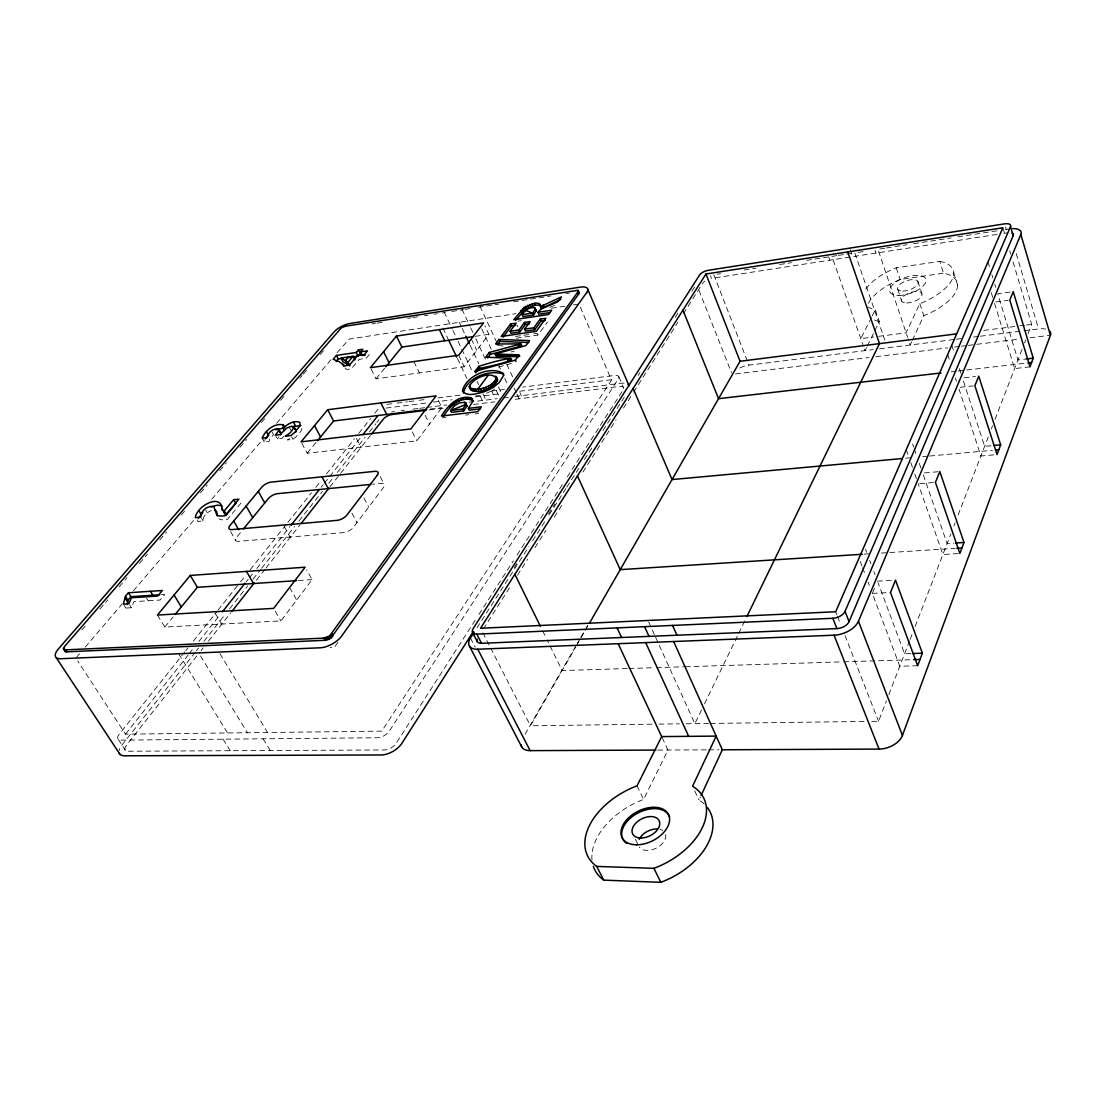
<?xml version="1.0" encoding="UTF-8"?>
<svg xmlns="http://www.w3.org/2000/svg" width="1106" height="1106" viewBox="0 0 1106 1106"><rect width="100%" height="100%" fill="white"/><g stroke="black" fill="none" stroke-linecap="round" stroke-linejoin="round"><path stroke-width="0.75" stroke-dasharray="5 3.75" d="M197.78 519.917L197.573 521.465L203.089 520.954C202.605 516.073 207.168 512.147 211.329 510.53M871.68 721.361L878.551 721.278L886.431 700.845M888.865 694.554L909.533 640.982M910.141 639.379L912.616 632.964M915.091 626.563L950.801 534.018M953.87 526.055L955.086 522.875M958.155 514.912L988.294 436.829M991.349 428.893L992.58 425.713M995.027 419.368L1022.124 349.123M1024.515 342.929L1025.704 339.832M1028.096 333.653L1031.677 324.362L1012.64 260.504M272.173 432.142L273.528 434.617L269.588 439.179L269.2 441.308L264.168 441.902L265.15 439.4M161.365 594.669L164.766 594.447L160.107 600.033L133.771 601.692L131.379 607.733L125.794 608.079L127.453 603.931M917.662 665.729L899.772 666.254L872.316 593.397L875.51 585.751M580.374 307.247L611.507 380.16L381.736 731.149L125.49 734.163L77.738 661.029M704.204 803.979A64.535 41.489 -26.8 0 0 698.992 800.053L700.402 796.997M911.634 341.906L910.197 344.989L908.15 338.906M912.353 340.358L923.8 315.694A47.503 21.097 -18.9 0 0 956.109 291.21A47.503 21.097 -18.9 0 0 943.542 273.168L939.754 261.348L896.261 267.804A47.669 20.917 -19 0 0 864.339 291.555M939.754 261.348A47.669 20.917 -19 0 1 952.294 279.182A47.669 20.917 -19 0 1 919.833 303.652L906.104 332.809L875.275 336.777M701.55 709.886L694.858 723.642L655.056 636.116M704.508 703.775L737.965 634.927M738.711 633.392L746.149 618.074M592.028 860.288A64.535 41.489 -26.8 0 1 643.595 799.417L667.969 750.02L661.678 736.582M866.537 347.588L865.03 350.63L863.454 346.137M867.284 346.054L874.072 332.312M874.818 330.777L879.353 321.611L875.275 309.763A47.669 20.917 -19 0 1 868.182 307.053M871.473 317.367L860.814 338.643L873.671 336.984M872.233 315.846L875.275 309.763M525.074 734.204L576.613 644.618M577.47 643.125L580.056 638.646M580.913 637.153L587.784 625.208M652.042 724.181L530.438 725.757L575.839 646.816M576.682 645.337L584.369 631.982M585.226 630.489L588.641 624.558M483.363 628.996L510.101 586.844M517.47 575.217L527.617 559.235M534.986 547.608L546.06 530.161M554.355 517.083L563.576 502.553M582.931 472.027L616.125 419.713M623.508 408.086L632.729 393.542M633.641 392.091L677.909 322.33M683.439 313.606L702.794 283.095A7.203 2.972 -21.9 0 1 704.826 281.104M514.096 567.765L517.802 561.959M548.41 514.083L554.908 503.921M476.949 627.876L528.834 546.64M532.539 540.834L545.507 520.525M549.212 514.719L565.885 488.603M566.811 487.152L578.853 468.294M584.41 459.598L593.673 445.082M602.936 430.58L624.24 397.206M638.134 375.446L639.987 372.556M675.185 317.422L677.964 313.067M691.858 291.307L695.563 285.514M475.207 620.245L396.114 743.37A9.47 5.101 -30.3 0 1 384.39 749.951L127.937 751.223A8.82 4.12 -33 0 1 126.416 745.32L199.951 651.959M478.926 614.438L513.35 560.853M517.069 555.06L563.604 482.631M567.323 476.838L623.148 389.92A7.59 3.373 -23.5 0 0 619.346 386.478L514.249 399.432M125.49 734.163L188.117 655.07M337.952 642.406L334.427 647.259L330.127 647.535M516.281 338.215L537.972 335.104L547.47 322.026M157.439 615.047L164.835 627.033L280.896 620.936L312.086 579.613L306.68 569.963M301.827 443.271L307.192 453.239L416.824 440.838L441.888 407.616L437.589 398.796M371.104 369.072L376.026 378.833L464.202 366.777L488.893 334.316L484.926 325.758M201.016 650.605L203.145 647.895M208.481 641.134L230.85 612.71M256.426 580.235L264.956 569.41M266.021 568.055L300.127 524.756M329.961 486.861L339.556 474.681M340.62 473.327L370.455 435.446M195.375 652.125L121.715 745.361A15.567 7.286 -33 0 0 119.047 750.573M196.439 650.77L198.582 648.075M203.919 641.314L225.265 614.3M229.536 608.894L247.689 585.917M253.025 579.157L260.491 569.701M261.569 568.36L294.652 526.47M298.924 521.064L322.413 491.34M328.814 483.225L333.086 477.82M337.358 472.414L365.118 437.285M369.376 431.879L375.791 423.778M376.856 422.423L378.985 419.727M189.195 653.715L193.481 648.31M198.845 641.535L220.288 614.48M246.044 582.019L248.186 579.309M249.251 577.954L252.472 573.903M256.758 568.484L290.021 526.553M321.127 487.317L323.27 484.608M324.334 483.253L328.634 477.847M329.699 476.492L360.805 437.257M184.716 651.973L119.185 734.287A8.848 4.092 -32.8 0 0 120.665 740.135L377.478 737.743A9.512 5.074 -30.2 0 0 389.257 731.149L618.378 378.846A7.618 3.346 -23.5 0 0 614.59 375.446L522.696 387.128M185.794 650.632L187.951 647.922M193.315 641.176L216.956 611.494M218.02 610.139L239.518 583.152M240.583 581.811L245.961 575.065M250.26 569.659L286.786 523.788M287.864 522.433L311.491 492.751M315.791 487.359L321.169 480.612M326.533 473.866L354.473 438.778M358.759 433.386L370.579 418.538M374.879 413.146L378.1 409.096A7.051 2.862 -26.5 0 1 380.436 407.008M376.026 378.833L384.736 368.132M164.835 627.033L173.061 616.982M307.192 453.239L316.427 441.958M240.403 532.663L236.67 537.226A7.521 3.18 -29.2 0 0 238.523 541.332L343.772 532.594A7.77 3.456 -28 0 0 353.436 527.327L383.616 487.29A7.562 3.304 -27.3 0 0 381.017 483.391L372.515 484.234M369.349 354.501L366.169 358.316L359.256 359.312L351.279 368.837L346.703 369.487L344.45 367.565M241.094 503.023L227.269 519.585L224.767 519.82A17.489 7.175 -28.9 0 1 219.057 518.838M283.827 436.248L282.044 438.363L277.329 438.93L275.975 436.428M277.329 438.93L279.002 436.953M76.3 657.545L79.66 653.618M85.259 647.079L122.185 603.904M133.37 590.811L193.799 520.166M211.702 499.235L263.173 439.041M276.597 423.349L331.427 359.229M337.026 352.69L349.261 339.058L516.101 313.648M81.885 629.895L86.392 624.669M99.955 609.019L107.863 599.881M119.158 586.844L127.052 577.705M139.48 563.355L147.388 554.217M159.817 539.866L166.591 532.041M181.273 515.078L184.661 511.166M200.476 492.889L207.251 485.064M219.679 470.714L226.454 462.889M240.002 447.225L246.776 439.4M261.458 422.437L264.846 418.524M280.661 400.261L284.048 396.349M299.864 378.072L302.118 375.473M303.251 374.16L306.639 370.247M320.201 354.597L325.841 348.072M289.537 438.57A15.567 6.124 -27.8 0 1 287.422 439.967L292.938 439.303L296.38 436.524L300.984 431.285L302.394 426.999M549.917 307.357L557.272 304.302M511.124 351.957L514.262 351.086M498.502 367.054L511.401 363.459M475.525 396.072L479.479 395.381M372.003 323.961L375.39 323.422M377.091 323.159L383.893 322.095M407.672 318.376L411.073 317.851M412.773 317.574L419.561 316.51M424.469 315.749L427.69 315.251M434.105 314.242L437.312 313.745M442.165 312.984L445.414 312.473M451.925 311.45L456.792 310.689M460.082 310.178L463.373 309.666M465.018 309.404L471.598 308.38M478.276 307.33L485.022 306.279M486.709 306.016L493.456 304.952M495.142 304.689L498.53 304.164M513.709 301.786L520.47 300.735M522.156 300.473L528.903 299.408M530.59 299.145L537.336 298.095M539.037 297.832L545.783 296.767M547.47 296.505L550.843 295.979M566.037 293.602L569.41 293.076M717.172 274.191L720.545 273.68M744.172 270.016L750.933 268.965M752.619 268.703L755.992 268.177M779.619 264.514L786.366 263.463M788.053 263.2L791.426 262.689M806.606 260.325L813.366 259.288M815.053 259.025L821.799 257.974M823.486 257.712L830.233 256.661M836.827 255.638L831.919 256.398L862.915 344.643M838.459 255.389L844.984 254.38M846.615 254.131L853.141 253.108M863.053 251.574L854.772 252.859L884.869 340.275M884.759 248.214L877.957 249.265L907.639 337.371M886.459 247.951L893.261 246.887M894.961 246.624L901.763 245.573M903.464 245.311L906.865 244.785M913.68 243.721L920.482 242.67M922.183 242.408L928.985 241.357M930.685 241.08L937.487 240.03M939.188 239.767L946.003 238.716M947.704 238.454L951.105 237.914M957.907 236.864L964.708 235.813M966.409 235.55L973.211 234.486M974.911 234.223L981.727 233.172M983.428 232.91L990.229 231.859M991.93 231.596L997.031 230.795M1005.534 229.481L1008.935 228.956M997.031 234.431L711.476 278.408L710.425 275.712M1003.847 233.38L1007.262 232.854M551.438 308.27L564.903 306.21M573.309 304.938L578.369 304.164M517.995 321.169L521.299 320.671M475.304 336.307L488.893 334.316M868.376 303.224A47.503 21.097 -18.9 0 1 900.146 279.459L943.542 273.168M515.479 336.459L522.156 335.505M523.829 335.256L532.166 334.053M533.839 333.805L537.17 333.335L537.972 335.104M1010.137 292.067L997.723 293.767L1017.949 359.962L1026.437 358.966M995.759 301.979L1008.23 300.293M386.865 404.395L395.354 403.317M397.054 403.109L407.257 401.81M408.957 401.589L417.46 400.51M419.16 400.289L424.262 399.639M437.865 397.911L461.658 394.883M491.506 391.095L504.447 389.45M983.801 330.418L1017.99 326.09M1019.704 325.869L1024.833 325.219M1026.548 325.012L1031.677 324.362M386.035 408.086L426.612 402.985M433.372 402.128L451.981 399.791M475.649 396.819L501.474 393.556M519.696 391.261L611.701 379.717M739.914 367.939A14.005 6.401 -21.5 0 1 748.928 365.146L873.035 349.634M879.45 348.832L954.713 339.431M956.413 339.21L963.271 338.353M973.529 337.067L978.672 336.431M980.386 336.21L1038.575 328.938A15.719 7.41 -16.7 0 1 1045.599 329.104M401.146 410.63L404.533 410.215M413.008 409.151L418.096 408.529M419.796 408.308L424.884 407.685M426.57 407.464L446.921 404.948M468.958 402.197L497.119 398.699M503.52 397.911L508.387 397.303M514.871 396.501L621.434 383.243A13.396 5.959 -23.5 0 1 624.24 383.132M430.193 409.068L441.888 407.616M429.322 409.911L444.598 408.031M473.451 404.464L494.866 401.824M735.545 373.939L869.026 357.542M875.869 356.699L947.745 347.878M954.589 347.035L959.732 346.413M961.432 346.192L966.575 345.57M968.275 345.362L975.133 344.519M976.833 344.312L1019.621 339.058M1029.893 337.8L1050.423 335.27M442.359 417.847L445.649 417.46M465.432 415.082L468.723 414.695M475.317 413.893L478.608 413.506M951.312 371.782L956.441 371.187M958.155 370.994L964.999 370.192M966.699 369.998L1028.207 362.892M1029.99 366.833L1014.603 368.602L994.197 302.187M964.086 377.837L975.492 376.538M960.132 387.294L973.239 385.842M991.031 445.746L984.617 446.34L962.455 378.017M905.662 458.216L912.519 457.594M922.791 456.654L927.934 456.184M929.648 456.031L992.414 450.294M993.782 454.87L980.884 456.031L959.026 389.105M938.095 471.737L922.681 473.064L947.109 543.558L953.856 543.115M919.75 483.654L933.851 482.479M298.302 580.539L312.086 579.613M864.035 554.161L870.92 553.719M881.261 553.069L888.146 552.627M889.874 552.516L955.155 548.369M958.155 553.567L942.893 554.507L918.187 483.792M877.431 581.148L893.869 580.249M872.316 593.397L890.496 592.457M911.054 653.577L904.584 653.784L878.04 582.765M627.213 668.549L562.166 670.568L547.152 640.015M628.927 668.494L654.6 667.692M656.314 667.651L683.702 666.794M685.416 666.738L841.915 661.872M843.629 661.817L911.925 659.701M658.9 724.098L679.443 723.836M686.301 723.753L708.6 723.462M710.315 723.435L864.823 721.444M657.628 750.075L706.9 749.854M708.614 749.84L718.9 749.799M503.202 345.957L496.248 345.349M118.204 739.375L125.462 750.435M124.162 605.466L125.794 608.079M129.748 605.12L131.379 607.733M223.08 739.181L230.228 750.711M146.559 598.152L148.19 600.779M178.743 653.895L227.615 733.029M200.532 655.955L247.454 732.794M263.117 738.808L270.21 750.518M219.956 653.66L267.583 732.559M215.089 613.153L221.601 624.047M201.596 518.396L203.089 520.954M205.757 510.295L207.223 512.838M230.587 531.544L235.647 540.322M275.27 611.176L280.896 620.936M289.592 587.549L296.671 600.019M284.283 526.567L290.131 537.046M262.799 439.414L264.168 441.902M291.583 436.787L292.938 439.303M289.703 428.146L291.058 430.635M351.915 513.101L357.003 522.613M363.902 497.935L368.713 507.06M380.34 476.741L384.252 484.276M356.395 438.432L360.929 447.156M470.465 638.024L475.207 647.176M482.88 632.826L489.903 646.54M490.677 648.061L530.438 725.757M412.344 431.921L416.824 440.838M635.383 839.274L637.678 843.919M425.105 415.179L429.487 424.054M413.865 361.551L419.437 372.902M542.645 630.849L546.405 638.494M637.028 785.854L643.595 799.417M480.087 395.727L483.64 403.22M458.7 355.233L464.202 366.777M442.884 328.081L447.971 338.768M457.442 358.62L466.912 378.487M444.128 311.933L452.202 328.952M452.935 330.5L457.331 339.777M458.064 341.325L472.718 372.252M477.115 381.529L478.58 384.625M482.99 393.902L485.921 400.095M496.317 390.487L500.562 399.529M471.294 338.892L476.686 350.367M459.294 322.302L461.465 326.906M462.197 328.454L465.087 334.606M470.161 345.362L478.843 363.819M491.88 391.51L493.331 394.593M461.962 309.141L469.981 326.27M470.714 327.832L472.898 332.505M475.815 338.726L486.751 362.091M498.419 387.003L502.069 394.787M481.704 328.841L491.797 350.519M499 366.003L500.437 369.1M504.751 378.39L507.64 384.584M694.706 790.845L698.992 800.053M514.193 388.206L516.295 392.768M517 394.289L519.115 398.837M480.018 306.321L497.424 343.952M506.838 364.33L512.645 376.87M519.889 392.547L521.341 395.685M648.655 622.042L654.337 634.554M517.027 325.109L517.815 326.851M618.89 376.842L623.632 387.902M698.992 290.394L731.495 372.763M835.694 611.756L836.938 614.936M837.56 616.526L840.657 624.461M845.012 635.563L878.551 721.278M713.799 274.717L748.928 365.146M860.233 561.364L862.044 566.175M862.652 567.765L865.666 575.784M868.086 582.185L869.288 585.392M865.5 549.226L866.703 552.419M869.675 560.396L870.878 563.59M873.864 571.581L875.053 574.761M828.85 257.366L829.846 260.187M906.27 449.658L908.538 456.156M910.805 462.667L912.519 467.534M914.786 474.045L916.487 478.912M912.574 443.921L913.694 447.156M914.247 448.773L916.501 455.257M919.307 463.359L920.994 468.211M850.293 249.541L852.74 256.647M874.998 250.205L875.966 253.08M897.74 289.371L901.694 301.191M896.261 267.804L900.146 279.459M919.833 303.652L923.8 315.694M917.856 281.325L921.754 293.187M947.718 354.459L949.778 360.75M955.418 378.045L956.441 381.197M951.782 345.113L953.814 351.39M959.414 368.616L960.934 373.316M953.745 272.878L957.533 284.85M991.253 292.606L992.718 297.39M987.99 261.956L989.939 268.316M991.888 274.689L992.856 277.869M994.806 284.228L995.773 287.408M1005.478 226.854L1006.363 229.854M1002.879 227.767L1004.829 234.32M1009.709 250.689L1010.69 253.965M1016.234 253.537L1038.575 328.938M391.621 412.026A12.415 5.101 -26.6 0 1 394.358 411.473M494.562 389.091A20.475 8.53 -25.2 0 1 492.239 390.487M491.023 391.137A20.475 8.53 -25.2 0 1 483.377 394.33M879.353 321.611A47.503 21.097 -18.9 0 1 872.261 318.86M665.646 834.518A14.737 9.47 -26.8 0 1 655.706 848.399A14.737 9.47 -26.8 0 1 639.213 847.002M660.199 829.362A14.737 9.47 -26.8 0 1 662.798 830.495M906.602 302.961A10.853 4.825 -18.9 0 0 922.128 294.39A10.853 4.825 -18.9 0 0 906.491 294.265A10.853 4.825 -18.9 0 0 906.602 302.961M902.634 291.099A10.894 4.783 -19 0 0 918.229 282.514A10.894 4.783 -19 0 0 902.565 282.472A10.894 4.783 -19 0 0 902.634 291.099M898.86 295.454A19.065 8.364 -19 0 0 926.081 280.385A19.065 8.364 -19 0 0 898.611 280.371A19.065 8.364 -19 0 0 898.86 295.454"/><path stroke-width="1.5" d="M560.811 299.436L541.18 308.629L541.18 306.791A11.06 4.369 -24.3 0 0 535.166 305.242L525.004 309.404L515.603 320.408M541.18 308.629L540.322 304.855A11.074 4.355 -24.3 0 0 534.309 303.321L524.147 307.482L513.806 319.731L548.59 314.505L551.714 310.205L537.917 312.293L538.788 314.242L549.516 312.625M63.457 648.959L64.784 646.194L341.353 327.832L345.611 326.159L578.023 290.297L577.774 292.108L329.574 636.005L323.795 638.107L65.586 649.872L63.457 648.959L65.033 651.42L66.872 651.835L325.04 640.291L330.805 638.19L578.618 294.058L579.115 292.648L578.023 290.297M127.453 603.931L127.895 600.129L130.867 596.659L159.665 594.779M125.462 596.231L123.347 604.153L128.932 603.807L131.338 597.765L157.674 596.065L162.347 590.493L128.434 592.761L125.462 596.231L127.895 600.129M295.814 432.197L296.09 430.842L294.072 427.096L291.5 426.28L286.592 428.133L279.998 434.617L275.297 435.183L278.546 431.05L278.366 428.824C273.265 428.368 267.832 432.474 267.154 437.575L262.122 438.183C265.371 430.358 274.523 422.699 283.371 424.898L284.712 427.386M294.072 427.096L291.085 431.838A15.581 6.097 -27.7 0 1 285.376 436.193L290.906 435.529L294.348 432.764L299.933 425.851L299.878 422.354C293.947 419.962 287.477 424.234 283.15 428.091L284.505 430.58M469.29 386.547C472.912 377.699 492.778 369.459 497.603 379.911C493.953 388.787 474.239 397.165 469.29 386.547L471.239 390.39M469.511 387.584C478.234 391.98 492.502 386.976 496.677 377.92L496.483 376.883M280.578 434.782L281.035 433.317L278.366 428.824M283.15 428.091L283.371 424.898M701.107 795.477L722.315 749.785L879.035 749.08A19.521 12.429 -19.4 0 0 902.427 735.435L1050.423 335.27A15.719 7.41 -16.7 0 0 1049.94 331.413M922.376 653.204L917.662 665.729L890.496 592.457L895.514 580.152L922.376 653.204L912.671 653.522M963.99 542.465L959.856 553.456L935.427 482.354L939.81 471.585L963.99 542.465L955.556 543.018M1000.667 444.861L997.018 454.58L974.87 385.662L978.755 376.164L1000.667 444.861L994.253 445.455M1033.239 358.178L1029.99 366.833L1009.792 300.085L1013.234 291.652L1033.239 358.178L1026.437 358.966M474.17 632.231L470.465 638.024A18.014 9.401 -27.4 0 0 477.764 649.222L834.062 635.203A20.281 11.765 -20.2 0 0 858.45 621.24L1020.838 234.444A16.203 6.899 -17.7 0 0 1012.75 228.61M849.062 621.655L1013.193 235.619L1010.511 226.578A8.115 3.429 -17.7 0 0 1004.58 223.854L708.31 270.293A7.217 2.945 -21.9 0 0 699.614 274.979L473.147 628.609A9.028 4.673 -27.4 0 0 476.797 634.139L481.497 643.291L836.896 628.609A10.134 5.889 -20.2 0 0 849.062 621.655L845.053 611.328L1010.511 226.578M746.896 616.54L879.477 343.62L847.735 251.919M618.171 643.692L661.678 736.582L637.028 785.854A64.853 41.226 -26.7 0 0 596.715 866.413L603.765 880.141L660.807 882.312A64.535 41.489 -26.8 0 0 707.37 807.477M534.986 308.049L535.29 309.072L532.65 313.095L522.184 314.685L523.055 316.62L533.521 315.03L536.147 311.007L534.986 308.049C529.857 306.21 524.673 310.427 522.184 314.685M466.801 406.22L463.746 410.838L451.511 412.331L450.64 410.52L454.525 405.778L459.336 402.971L464.658 402.308L465.916 402.999L466.801 406.22L465.916 402.999M589.498 623.079L740.052 361.275L705.96 273.998L1002.879 227.767L835.694 611.756L480.543 628.263L705.96 273.998M198.43 518.244L202.799 512.562M473.285 631.609L401.865 743.329A16.714 9.014 -30.3 0 1 381.155 754.969L124.356 755.785A15.567 7.286 -33 0 1 119.061 752.73M265.882 438.391L268.813 434.796M529.622 323.754L525.433 324.376L519.848 331.924L510.986 333.224L510.087 331.275L518.963 329.975L524.562 322.427L530.147 321.597L524.562 329.159L525.447 331.109L534.71 329.754L541.041 321.099L545.272 320.464M479.437 367.759L475.677 372.777L475.013 371.381L515.327 360.127L519.17 354.846L495.101 353.961L496.013 355.925L518.355 356.754M475.013 371.381L478.787 366.363C521.424 352.62 523.235 360.058 479.714 368.326L477.833 370.842M487.483 357.957L490.138 354.418L521.742 345.971L520.898 343.911L489.225 352.455L485.672 357.183L510.447 358.22M524.562 329.159L533.839 327.791L540.17 319.136L545.811 318.307L536.299 331.358L501.239 336.459L510.599 324.003L516.156 323.173L510.087 331.275M521.742 345.971L518.258 346.067M537.917 312.293L541.124 309.003L557.88 301.744L561.447 296.864L540.309 306.694M468.377 408.363L472.566 401.768L472.386 398.976C460.22 392.699 447.087 406.179 441.474 416.05L477.737 411.681L481.304 406.773L468.377 408.363L469.248 410.174L480.557 408.791M462.875 409.026L465.944 404.423L450.64 410.52L462.875 409.026L463.746 410.838M488.05 375.487L477.889 389.118L478.829 391.109M497.341 344.796L499.871 341.422L528.751 342.501M503.064 337.15L511.47 325.924L515.645 325.316M495.101 353.961L525.903 345.611L529.567 340.593L498.972 339.487L495.599 343.966L520.898 343.911M443.395 416.478C448.815 406.897 461.769 394.718 473.257 400.787M231.928 611.355L254.297 582.945M301.191 523.401L328.897 488.216M371.519 434.091L383.243 419.202A7.037 2.889 -26.6 0 1 391.98 414.515L425.921 410.34M222.444 611.77L244.965 583.36M291.085 525.198L318.97 490.027M362.948 434.547L377.976 415.621M385.828 366.791L401.879 347.077L473.603 336.556M175.121 614.466L197.38 587.3L296.574 580.65M317.463 440.713L333.597 420.999L426.847 409.483M243.472 528.917L268.357 498.571A7.313 3.042 -28.5 0 1 277.454 493.691L370.814 484.4M396.46 336.058L370.399 367.69L458.7 355.233L483.612 322.911L396.46 336.058L401.879 347.077M190.287 575.438L157.439 615.047L273.652 608.383L305.145 567.198L190.287 575.438L197.38 587.3M327.694 409.732L301.067 441.847L410.851 428.948L436.151 395.851L327.694 409.732L333.597 420.999M346.565 357.819L358.123 356.132L360.28 353.561L358.441 349.911L362.754 349.275L360.584 351.846L362.436 355.51L365.201 355.109M223.689 510.806L224.573 513.931L226.467 514.719L235.855 503.534L233.656 499.691L224.255 510.875L222.347 510.073C221.739 491.88 196.439 506.396 195.333 517.636L200.85 517.124C200.504 510.958 207.845 504.986 213.776 506.7L216.831 514.981A17.516 7.148 -28.9 0 0 222.541 515.949L225.043 515.714L238.91 499.165L233.656 499.691M353.077 356.27L341.049 358.026L342.915 361.676L349.911 365.92L348.031 362.256L353.077 356.27L354.929 359.934M360.584 351.846L367.496 350.837L364.316 354.639L357.404 355.648L349.399 365.16L344.823 365.823L339.348 361.745L333.183 359.243L336.459 355.399L356.27 352.482L358.441 349.911M348.445 356.948L345.501 360.432L347.367 364.081M336.141 361.593L338.325 359.021L343.275 358.303M275.823 429.778L283.896 428.022M210.928 506.894L217.384 505.138L221.905 505.843M292.689 426.764L300.86 425.547M740.052 361.275L956.427 333.888M941.054 372.957L718.541 398.685L682.955 310.15M1028.207 362.892L1031.622 362.491M902.233 458.534L672.033 479.562L633.13 388.455M995.635 450.004L998.842 449.7M862.307 554.272L620.231 569.631L577.47 475.939M956.856 548.258L961.93 547.94M476.797 634.139L832.846 618.295A10.175 5.848 -20.3 0 0 845.053 611.328M913.542 659.646L920.026 659.439M507.709 360.293L511.359 360.21M495.751 355.358L519.82 356.256M661.678 736.582L716.176 736.112L692.563 786.242A64.853 41.226 -26.7 0 1 702.338 827.592A64.853 41.226 -26.7 0 1 653.909 868.334L596.715 866.413M520.981 744.67A17.406 10.009 -27.8 0 0 530.133 750.642L655.913 750.075M577.581 291.901L579.115 292.648M525.654 310.413L532.65 313.095L533.521 315.03M214.965 510.115L216.61 511.359L217.357 515.935M534.64 309.473L535.857 309.97M495.447 377.533L497.424 378.874M341.049 358.026L348.031 362.256M503.368 374.063C489.184 369.21 466.926 377.519 463.373 392.976M296.09 430.842L293.325 426.335M280.399 432.557L281.035 433.317M56.157 657.572L120.001 754.389M65.586 649.872L66.872 651.835M63.484 648.296L65.613 651.724M125.227 598.166L127.674 602.065M128.434 592.761L130.867 596.659M150.444 591.295L152.863 595.222M174.057 595.014L181.301 606.931M198.886 510.585L201.098 514.387M246.5 571.401L253.509 583.539M233.712 520.995L238.73 529.746M224.255 510.875L226.467 514.719M221.712 508.387L223.924 512.23M246.113 506.05L252.707 517.663M328.316 636.793L329.547 638.978M326.989 637.429L328.219 639.6M325.662 637.844L326.892 640.028M323.795 638.107L325.04 640.291M331.911 633.641L333.141 635.826M330.653 635.093L331.883 637.277M329.574 636.005L330.805 638.19M258.292 491.368L264.776 502.94M266.366 431.534L268.399 435.239M278.878 429.999L280.91 433.732M293.408 422.077L295.426 425.824M321.929 476.838L328.275 488.631M314.519 425.616L320.533 436.953M469.483 646.167L521.852 747.144M472.649 632.646L477.35 641.77M477.764 649.222L530.133 750.642M342.57 363.902L343.828 366.335M336.459 355.399L338.325 359.021M356.27 352.482L358.123 356.132M380.879 402.93L386.713 414.446M383.575 351.694L389.091 362.782M653.909 868.334L660.807 882.312M514.857 574.318L540.392 626.273M449.451 405.653L450.322 407.437M455.561 400.662L456.432 402.446M453.391 402.086L454.262 403.87M451.345 403.745L452.216 405.529M460.317 398.533L461.188 400.331M457.87 399.473L458.741 401.271M465.64 397.344L466.497 399.142M462.902 397.814L463.773 399.612M464.658 402.308L465.529 404.119M439.372 329.588L444.736 340.786M471.474 398.008L472.331 399.805M470.05 397.413L470.907 399.211M468.101 397.192L468.958 398.99M475.359 389.34L476.313 391.33M473.257 389.284L474.211 391.275M448.704 340.289L456.709 357.1M469.649 385.275L470.451 389.575M471.571 388.98L472.511 390.971M483.198 388.012L484.151 390.017M480.585 388.662L481.525 390.667M478.787 366.363L479.714 368.326M488.23 386.118L489.17 388.123M485.755 387.169L486.695 389.174M492.447 383.616L493.387 385.621M490.497 384.929L491.437 386.92M465.806 336.141L469.428 343.828M495.751 376.081L497.603 379.911M496.304 379.178L497.244 381.183M495.391 380.685L496.331 382.69M494.078 382.206L495.018 384.211M489.225 352.455L490.138 354.418M617.107 627.89L621.586 637.498M498.972 339.487L499.871 341.422M645.669 642.614L688.692 736.347M515.327 360.127L515.977 361.538M510.364 358.33L511.276 360.321M644.591 626.673L649.015 636.365M510.599 324.003L511.47 325.924M518.963 329.975L519.848 331.924M524.562 322.427L525.433 324.376M533.839 327.791L534.71 329.754M524.147 307.482L525.004 309.404M673.665 641.521L722.315 749.785M522.461 308.878L523.318 310.8M520.871 310.482L521.742 312.404M529.898 304.413L530.756 306.334M672.559 625.429L676.941 635.217M527.866 305.242L528.723 307.164M525.944 306.265L526.815 308.187M534.309 303.321L535.166 305.242M540.17 319.136L541.041 321.099M535.29 309.072L536.147 311.007M532.041 303.777L532.898 305.698M543.212 304.855L544.069 306.791M541.511 305.837L542.382 307.772M577.774 292.108L578.618 294.058M578.244 291.21L579.088 293.159M587.701 289.15L629.024 385.745A13.396 5.959 -23.5 0 0 628.18 384.418M834.062 635.203L879.035 749.08M832.846 618.295L836.896 628.609M858.45 621.24L902.427 735.435M1020.838 234.444L1050.423 335.27M1012.142 233.172A8.101 3.456 -17.7 0 1 1013.193 235.619M481.497 643.291A9 4.7 -27.4 0 1 477.115 639.213M626.632 843.339A25.922 16.493 -26.7 0 1 635.494 814.389A25.922 16.493 -26.7 0 1 669.572 816.836M639.157 839.302A14.737 9.47 -26.8 0 1 657.061 828.933M603.765 880.141A64.535 41.489 -26.8 0 1 593.369 866.427M503.645 375.307L499.304 382.496L493.622 387.086A20.489 8.516 -25.2 0 1 482.437 392.326C476.285 393.584 466.884 397.123 462.419 390.985C465.82 375.736 490.511 365.215 503.465 373.51L503.645 375.307M586.705 292.523L341.768 635.895A17.337 8.378 -29.5 0 1 320.187 647.798L60.457 658.734A16.092 6.719 -31.9 0 1 58.383 648.946L334.15 331.841A12.747 4.645 -26.3 0 1 349.994 323.477L580.125 287.145A13.797 5.447 -23.7 0 1 586.705 292.523M377.34 475.193L346.883 515.092A7.797 3.415 -28 0 1 337.164 520.359L231.776 529.608A7.548 3.152 -29.1 0 1 229.937 525.53L261.915 487.027A7.341 3.014 -28.4 0 1 271.039 482.119L374.754 471.336A7.59 3.263 -27.2 0 1 377.34 475.193M636.434 844.804A25.936 16.479 -26.7 0 0 669.324 816.836A25.936 16.479 -26.7 0 0 630.088 816.449A25.936 16.479 -26.7 0 0 636.434 844.804M640.789 838.016A14.807 9.415 -26.7 0 0 659.646 822.09A14.807 9.415 -26.7 0 0 637.291 821.758A14.807 9.415 -26.7 0 0 640.789 838.016"/></g></svg>
